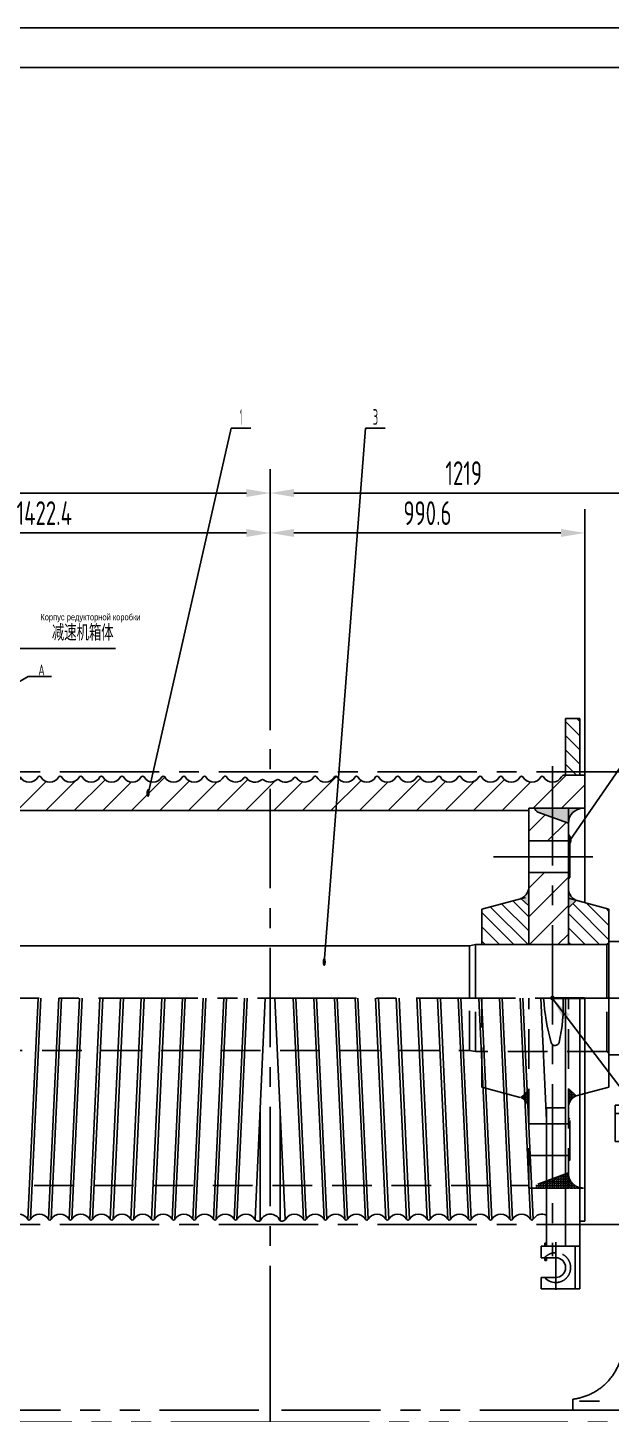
# Model space of a CAD drawing. Header units: millimetres. Extents: x 0 to 10500, y 0 to 7425.
# Drawn here: x 3365 to 5203, y 3063 to 7425 of the extents above; entities that cross this region are included whole.
import ezdxf
from ezdxf.enums import TextEntityAlignment as Align

# ---------------------------------------------------------------- set-up
doc = ezdxf.new("R2010")
doc.units = ezdxf.units.MM
doc.header["$LTSCALE"] = 250
for name, pattern in [('F', [0.75, 0.5, -0.25]), ('G', [2, 1.25, -0.25, 0.25, -0.25]), ('K', [2.5, 1.25, -0.25, 0.25, -0.25, 0.25, -0.25])]:
    doc.linetypes.add(name, pattern=pattern)
for name, color, linetype in [('01', 7, 'Continuous'), ('02', 1, 'Continuous'), ('04', 2, 'F'), ('05', 142, 'G'), ('07', 6, 'K'), ('08', 1, 'Continuous'), ('11', 3, 'Continuous')]:
    doc.layers.add(name, color=color, linetype=linetype)
doc.styles.get("Standard").update_dxf_attribs({"font": 'isocp', "width": 0.707, "bigfont": 'intecad.shx'})
doc.dimstyles.new('INTE', dxfattribs={"dimscale": 25, "dimtxt": 3, "dimasz": 3, "dimexe": 3, "dimexo": 0, "dimgap": 1, "dimtad": 1, "dimdsep": 46, "dimtxsty": 'Standard', "dimcen": 0, "dimclrd": 1, "dimclre": 1, "dimclrt": 3, "dimaunit": 1, "dimadec": 0, "dimazin": 0, "dimtfac": 1, "dimtmove": 0, "dimatfit": 0, "dimfxl": 1, "dimarcsym": 0})
pattern_1 = [(0, (-3882.6335, 7295.096), (0, 6.985), [5.08, -1.905]), (90, (-3882.6335, 7295.096), (-6.985, 4e-16), [5.08, -1.905])]

# ---------------------------------------------------------------- blocks, each defined once
blk = doc.blocks.new('*D224')
at = {"layer": '08', "color": 1, "lineweight": -2}
for p, q in [((4128.8, 5412.6), (4128.8, 6036.2)), ((5347.8, 4755.8), (5347.8, 6036.2)), ((4203.8, 5961.2), (5272.8, 5961.2))]:
    blk.add_line(p, q, dxfattribs=at)
at = {"layer": '08', "color": 1}
for points in [[(4203.8, 5973.7), (4203.8, 5948.7), (4128.8, 5961.2)], [(5272.8, 5973.7), (5272.8, 5948.7), (5347.8, 5961.2)]]:
    blk.add_solid(points, dxfattribs=at)
at = {"layer": 'Defpoints', "color": 0}
for p in [(5347.8, 5961.2), (4128.8, 5412.6), (5347.8, 4755.8)]:
    blk.add_point(p, dxfattribs=at)
at = {"layer": '08', "color": 3, "insert": (4738.3, 6023.7), "char_height": 75, "attachment_point": 5}
blk.add_mtext('1219', dxfattribs=at)
blk = doc.blocks.new('*D225')
at = {"layer": '08', "color": 1, "lineweight": -2}
for p, q in [((4128.8, 5215.5), (4128.8, 5910.5)), ((5119.4, 5073.6), (5119.4, 5910.5)), ((4203.8, 5835.5), (5044.4, 5835.5))]:
    blk.add_line(p, q, dxfattribs=at)
at = {"layer": '08', "color": 1}
for points in [[(4203.8, 5848), (4203.8, 5823), (4128.8, 5835.5)], [(5044.4, 5848), (5044.4, 5823), (5119.4, 5835.5)]]:
    blk.add_solid(points, dxfattribs=at)
at = {"layer": 'Defpoints', "color": 0}
for p in [(5119.4, 5835.5), (4128.8, 5215.5), (5119.4, 5073.6)]:
    blk.add_point(p, dxfattribs=at)
at = {"layer": '08', "color": 3, "insert": (4624.1, 5898), "char_height": 75, "attachment_point": 5}
blk.add_mtext('990.6', dxfattribs=at)
blk = doc.blocks.new('re')
at = {"layer": '05', "color": 142, "linetype": 'G'}
for p, q in [((29816, 11247.3), (29816, 10003.8)), ((28088.8, 11043.9), (28088.8, 10268.5)), ((28419, 11043.9), (28419, 10268.5)), ((29314.4, 11043.9), (29314.4, 10268.5)), ((29983.1, 11043.9), (29983.1, 10268.5)), ((30317.6, 11043.9), (30317.6, 10268.5)), ((30959, 11043.9), (30959, 10268.5)), ((31213, 11043.9), (31213, 10268.5)), ((31543.2, 11043.9), (31543.2, 10268.5)), ((31822.6, 11043.9), (31822.6, 10268.5)), ((27764.3, 11007.7), (31872.9, 11007.7)), ((27865.9, 10834), (27865.9, 10534.7)), ((27716.3, 10684.3), (28015.6, 10684.3)), ((28019.3, 10315.6), (31872.9, 10315.6))]:
    blk.add_line(p, q, dxfattribs=at)
at = {"layer": '07', "color": 6, "linetype": 'K'}
for p, q in [((31035.2, 12128.1), (31035.2, 11892.4)), ((30952.6, 12097.4), (30952.6, 11912.9)), ((31130.4, 12097.4), (31130.4, 11912.9)), ((30901.8, 12062.3), (31207, 12062.3)), ((30901.8, 12062.3), (30901.8, 11948.3)), ((31207, 12062.3), (31207, 11948.3)), ((31207, 12036.3), (30901.8, 12036.3)), ((31207, 11948.3), (30901.8, 11948.3)), ((30921, 11948.3), (30921, 11268.3)), ((30921, 11948.3), (30921, 11932.3)), ((30921, 11948.3), (30921, 11932.3)), ((31074, 11948.3), (31201, 11948.3)), ((31201, 11948.3), (31201, 11268.3)), ((31201, 11948.3), (31201, 11932.3)), ((31201, 11948.3), (31201, 11948.3)), ((27778, 11548.3), (27778, 11103.3)), ((27778, 11548.3), (27854, 11548.3)), ((27854, 11548.3), (27854, 11103.3)), ((27885.7, 11522.8), (27854, 11522.8)), ((27854, 11141.8), (27854, 11522.8)), ((27885.7, 11522.8), (27885.7, 11141.8)), ((28685.7, 11141.8), (28685.7, 11522.8)), ((28685.7, 11522.8), (28717.5, 11522.8)), ((28717.5, 11548.3), (28717.5, 11103.3)), ((28717.5, 11548.3), (28793.5, 11548.3)), ((28717.5, 11522.8), (28717.5, 11141.8)), ((28793.5, 11548.3), (28793.5, 11103.3)), ((27885.7, 11141.8), (27854, 11141.8)), ((28717.5, 11141.8), (28685.7, 11141.8)), ((30769, 11103.3), (30769, 11137.7)), ((31353, 11131.3), (30769, 11131.3)), ((31353, 11103.3), (31353, 11137.7)), ((27568, 11090.3), (27568, 10176.3)), ((27593, 11103.3), (29816, 11103.3)), ((27593, 11065.3), (27593, 11103.3)), ((32038.9, 11103.3), (29816, 11103.3)), ((30769, 11119.3), (30769, 11119.3)), ((30769, 11103.3), (30769, 11119.3)), ((31353, 11103.3), (30769, 11103.3)), ((32038.9, 11065.3), (32038.9, 11103.3)), ((32064, 11090.3), (32064, 10176.3)), ((32102, 11090.3), (32064, 11090.3)), ((32102, 11090.3), (32102, 10881.3)), ((29816, 11065.3), (27568, 11065.3)), ((27593.5, 11065.3), (27593.5, 10354.3)), ((27619, 11065.3), (27619, 10951.3)), ((27809.4, 11049.5), (27809.4, 10964.2)), ((28673, 11043.9), (28673, 10951.3)), ((29648.9, 11043.9), (29648.9, 10951.3)), ((29816, 11065.3), (32064, 11065.3)), ((32013, 11065.3), (32013, 10951.3)), ((32038.5, 11065.3), (32038.5, 10354.3)), ((32102, 11059.3), (32064, 11059.3)), ((32013, 10951.3), (27619, 10951.3)), ((27530, 10881.3), (27568, 10881.3)), ((28944.9, 10902.1), (28944.9, 10694.6)), ((32102, 10881.3), (32064, 10881.3)), ((28513.9, 10836.3), (28513.9, 10532.4)), ((31052.9, 10836.3), (31052.9, 10532.4)), ((31700.9, 10834), (31700.9, 10534.7)), ((29048.7, 10798.3), (28841.2, 10798.3)), ((28362, 10684.3), (28665.9, 10684.3)), ((31204.9, 10684.3), (30901, 10684.3)), ((31850.6, 10684.3), (31551.3, 10684.3)), ((27530, 10589.3), (27568, 10589.3)), ((32102, 10589.3), (32064, 10589.3)), ((32102, 10589.3), (32102, 10411.3)), ((27530, 10411.3), (27568, 10411.3)), ((32102, 10411.3), (32064, 10411.3)), ((32038.5, 10354.3), (27593.5, 10354.3)), ((27593.5, 10354.3), (27593.5, 10176.3)), ((32038.5, 10354.3), (32038.5, 10176.3)), ((27593.5, 10220.3), (32038.5, 10220.3)), ((32064, 10176.3), (27568, 10176.3)), ((32051, 10176.3), (32038.5, 10188.8))]:
    blk.add_line(p, q, dxfattribs=at)
for centre, radius in [((27809.4, 11007.7), 21.5), ((28088.8, 11007.7), 21.5), ((28419, 11007.7), 21.5), ((28673, 11007.7), 21.5), ((29314.4, 11007.7), 21.5), ((29648.9, 11007.7), 21.5), ((29983.1, 11007.7), 21.5), ((30317.6, 11007.7), 21.5), ((30959, 11007.7), 21.5), ((31213, 11007.7), 21.5), ((31543.2, 11007.7), 21.5), ((31822.6, 11007.7), 21.5), ((28944.9, 10798.3), 76), ((27865.9, 10684.3), 114), ((28513.9, 10684.3), 114), ((31052.9, 10684.3), 114), ((31700.9, 10684.3), 114), ((28088.8, 10315.6), 21.5), ((28419, 10315.6), 21.5), ((29314.4, 10315.6), 21.5), ((30317.6, 10315.6), 21.5), ((31213, 10315.6), 21.5), ((31543.2, 10315.6), 21.5)]:
    blk.add_circle(centre, radius, dxfattribs=at)
for centre, start, end in [((30748.3, 11315.4), 276.6185, 344.7356), ((31373.6, 11315.4), 195.2644, 263.3815)]:
    blk.add_arc(centre, 178.9, start, end, dxfattribs=at)
blk = doc.blocks.new('*D227')
at = {"layer": '08', "color": 1, "lineweight": -2}
for p, q in [((2350.8, 4752.6), (2350.8, 6036.2)), ((4128.8, 5215.5), (4128.8, 6036.2)), ((4053.8, 5961.2), (2425.8, 5961.2))]:
    blk.add_line(p, q, dxfattribs=at)
at = {"layer": '08', "color": 1}
for points in [[(2425.8, 5973.7), (2425.8, 5948.7), (2350.8, 5961.2)], [(4053.8, 5973.7), (4053.8, 5948.7), (4128.8, 5961.2)]]:
    blk.add_solid(points, dxfattribs=at)
at = {"layer": 'Defpoints', "color": 0}
for p in [(2350.8, 5961.2), (4128.8, 5215.5), (2350.8, 4752.6)]:
    blk.add_point(p, dxfattribs=at)
at = {"layer": '08', "color": 3, "insert": (3239.8, 6023.7), "char_height": 75, "attachment_point": 5}
blk.add_mtext('1778', dxfattribs=at)
blk = doc.blocks.new('*D222')
at = {"layer": '08', "color": 1, "lineweight": -2}
for p, q in [((2706.4, 5702.7), (2706.4, 5910.5)), ((4128.8, 5215.5), (4128.8, 5910.5)), ((2781.4, 5835.5), (4053.8, 5835.5))]:
    blk.add_line(p, q, dxfattribs=at)
at = {"layer": '08', "color": 1}
for points in [[(2781.4, 5848), (2781.4, 5823), (2706.4, 5835.5)], [(4053.8, 5848), (4053.8, 5823), (4128.8, 5835.5)]]:
    blk.add_solid(points, dxfattribs=at)
at = {"layer": 'Defpoints', "color": 0}
for p in [(4128.8, 5835.5), (2706.4, 5702.7), (4128.8, 5215.5)]:
    blk.add_point(p, dxfattribs=at)
at = {"layer": '08', "color": 3, "insert": (3417.6, 5898), "char_height": 75, "attachment_point": 5}
blk.add_mtext('1422.4', dxfattribs=at)
blk = doc.blocks.new('*U246')
at = {"layer": '01'}
blk.add_lwpolyline([(415, 292), (25, 292)], dxfattribs=at)
at = {"layer": '02'}
blk.add_lwpolyline([(420, 297), (0, 297)], dxfattribs=at)

msp = doc.modelspace()

# ---------------------------------------------------------------- hatches: boundary and pattern name
at = {"layer": '01'}
h = msp.add_hatch(color=256, dxfattribs=at)
h.paths.add_polyline_path([(5067.918, 4922.325), (5067.918, 4969.645), (4962.918, 4969.645, 0.31529879), (4971.471, 4957.429)])
h.paths.add_polyline_path([(5067.918, 4922.325, -0.41421356), (5115.237, 4969.645), (5067.918, 4969.645)])
at = {"layer": '01', "linetype": 'Continuous'}
for points in [[(5067.918, 4886.38), (5067.918, 4882.145), (5072.918, 4882.145)], [(5067.918, 4747.909), (5067.918, 4752.145), (5072.918, 4752.145)]]:
    msp.add_hatch(color=7, dxfattribs=at).paths.add_polyline_path(points)
at = {"layer": '01'}
h = msp.add_hatch(color=256, dxfattribs=at)
h.paths.add_polyline_path([(4918.326, 4685.078), (4942.918, 4661.986), (4942.918, 4691.667)])
h.paths.add_polyline_path([(4918.326, 4685.078), (4942.918, 4691.667), (4942.918, 4718.376, -0.25091756)])
h = msp.add_hatch(color=256, dxfattribs=at)
h.paths.add_polyline_path([(5092.509, 4679.719), (5067.918, 4686.308), (5067.918, 4656.627)])
h.paths.add_polyline_path([(5067.918, 4713.017), (5067.918, 4686.308), (5092.509, 4679.719, -0.25091756)])
at = {"layer": '02'}
h = msp.add_hatch(dxfattribs=at)
h.set_pattern_fill('LINE', color=256, scale=10, angle=135, style=0)
h.set_pattern_definition([(135, (-266.398, 2979.695), (-22.45064, -22.45064), [])])
h.paths.add_polyline_path([(5103.918, 5252.145), (5058.918, 5252.145), (5058.918, 5073.645), (5103.918, 5073.645)])
at = {"layer": '02', "linetype": 'Continuous'}
h = msp.add_hatch(dxfattribs=at)
h.set_pattern_fill('LINE', color=1, scale=20, angle=45, style=0)
h.set_pattern_definition([(45, (-266.4, 2979.695), (-44.9013, 44.9013), [])])
h.paths.add_polyline_path([(4054.333, 5065.181, 0.51286341), (4046.211, 5065.181, -0.54457687), (3991.676, 5067.886, 0.62425466), (3982.619, 5067.312, -0.57085099), (3926.651, 5067.931, 0.57820656), (3917.984, 5067.931, -0.57820656), (3861.651, 5067.931, 0.57820656), (3852.984, 5067.931, -0.57820656), (3796.651, 5067.931, 0.57820656), (3787.984, 5067.931, -0.57820656), (3731.651, 5067.931, 0.57820656), (3722.984, 5067.931, -0.57820656), (3666.651, 5067.931, 0.57820656), (3657.984, 5067.931, -0.57820656), (3601.651, 5067.931, 0.57820656), (3592.984, 5067.931, -0.57820656), (3536.651, 5067.931, 0.57820656), (3527.984, 5067.931, -0.57820656), (3471.651, 5067.931, 0.57820656), (3462.984, 5067.931, -0.57820656), (3406.651, 5067.931, 0.57820656), (3397.984, 5067.931, -0.57820656), (3341.651, 5067.931, 0.57820656), (3332.984, 5067.931, -0.57820656), (3276.651, 5067.931, 0.57820656), (3267.984, 5067.931, -0.58455405), (3211.348, 5068.468, 0.27338526), (3202.589, 5073.645), (2876.824, 5073.645), (2845.834, 4988.498, -0.31529879), (2833.618, 4979.945), (2823.618, 4979.945), (2823.618, 4962.145), (4942.918, 4962.145), (4942.918, 4969.645), (5119.418, 4969.645), (5119.418, 5073.645), (5055.047, 5073.645, 0.27338526), (5046.287, 5068.468, -0.58455405), (4989.651, 5067.931, 0.57820656), (4980.984, 5067.931, -0.57820656), (4924.651, 5067.931, 0.57820656), (4915.984, 5067.931, -0.57820656), (4859.651, 5067.931, 0.57820656), (4850.984, 5067.931, -0.57820656), (4794.651, 5067.931, 0.57820656), (4785.984, 5067.931, -0.57820656), (4729.651, 5067.931, 0.57820656), (4720.984, 5067.931, -0.57820656), (4664.651, 5067.931, 0.57820656), (4655.984, 5067.931, -0.57820656), (4599.651, 5067.931, 0.57820656), (4590.984, 5067.931, -0.57820656), (4534.651, 5067.931, 0.57820656), (4525.984, 5067.931, -0.57820656), (4469.651, 5067.931, 0.57820656), (4460.984, 5067.931, -0.57820656), (4404.651, 5067.931, 0.57820656), (4395.984, 5067.931, -0.57820656), (4339.651, 5067.931, 0.57820656), (4330.984, 5067.931, -0.57085099), (4275.016, 5067.312, 0.62425466), (4265.959, 5067.886, -0.54457687), (4211.424, 5065.181, 0.51286341), (4203.303, 5065.181, -0.43577699), (4156.069, 5059.205, 0.36281046), (4149.657, 5059.205, -0.17579886), (4128.818, 5051.645, -0.17579886), (4107.978, 5059.205, 0.36281046), (4101.566, 5059.205, -0.43577699)])
h = msp.add_hatch(dxfattribs=at)
h.set_pattern_fill('LINE', color=1, scale=20, angle=45, style=0)
h.set_pattern_definition([(45, (-3882.634, 2627.31), (-44.9013, 44.9013), [])])
h.paths.add_polyline_path([(4942.918, 4540.395), (5067.918, 4540.395), (5067.918, 4767.145), (4942.918, 4767.145)])
h.paths.add_polyline_path([(5067.918, 4867.145), (5067.918, 4922.325), (4971.471, 4957.429, -0.31529879), (4962.918, 4969.645), (4942.918, 4969.645), (4942.918, 4967.145), (4942.918, 4867.145)])
h = msp.add_hatch(dxfattribs=at)
h.set_pattern_fill('LINE', color=1, scale=10, angle=135, style=0)
h.set_pattern_definition([(135, (209.757, 560.708), (-22.45064, -22.45064), [])])
h.paths.add_polyline_path([(4918.326, 4685.078), (4795.418, 4652.145), (4795.418, 4540.395), (4942.918, 4540.395), (4942.918, 4661.986)])
h.paths.add_polyline_path([(5067.918, 4540.395), (5189.418, 4540.395), (5195.418, 4546.395), (5195.418, 4652.145), (5092.509, 4679.719), (5067.918, 4656.627)])
at = {"layer": '04', "linetype": 'F'}
h = msp.add_hatch(dxfattribs=at)
h.set_pattern_fill('ANGLE', color=2, style=0)
h.set_pattern_definition(pattern_1)
h.paths.add_polyline_path([(4918.326, 4059.211), (4942.918, 4082.304), (4942.918, 4052.622)])
h.paths.add_polyline_path([(4918.326, 4059.211), (4942.918, 4052.622), (4942.918, 4025.913, 0.25091756)])
h = msp.add_hatch(dxfattribs=at)
h.set_pattern_fill('ANGLE', color=2, style=0)
h.set_pattern_definition(pattern_1)
h.paths.add_polyline_path([(5092.509, 4064.57), (5067.918, 4057.981), (5067.918, 4087.662)])
h.paths.add_polyline_path([(5067.918, 4031.272), (5067.918, 4057.981), (5092.509, 4064.57, 0.25091756)])
for points in [[(5067.918, 3996.38), (5067.918, 3992.145), (5072.918, 3992.145)], [(5067.918, 3857.909), (5067.918, 3862.145), (5072.918, 3862.145)]]:
    msp.add_hatch(color=2, dxfattribs=at).paths.add_polyline_path(points)
h = msp.add_hatch(dxfattribs=at)
h.set_pattern_fill('ANGLE', color=2, style=0)
h.set_pattern_definition(pattern_1)
h.paths.add_polyline_path([(4971.471, 3786.861, 0.31529879), (4962.918, 3774.645), (5067.918, 3774.645), (5067.918, 3821.964)])
h.paths.add_polyline_path([(5067.918, 3774.645), (5115.237, 3774.645, -0.41421356), (5067.918, 3821.964)])

# ---------------------------------------------------------------- linework, layer by layer
at = {"layer": '01', "color": 7, "linetype": 'Continuous'}
for p, q in [((5058.918, 5252.145), (5058.918, 5073.645)), ((5119.418, 5073.645), (5055.047, 5073.645)), ((5119.418, 5073.645), (5119.418, 4672.509)), ((2823.618, 4962.145), (4942.918, 4962.145)), ((4942.918, 4969.645), (5119.418, 4969.645)), ((4942.918, 4969.645), (4942.918, 4540.395)), ((5067.918, 4969.645), (5067.918, 4540.395)), ((5072.918, 4882.145), (5067.918, 4886.38)), ((5067.918, 4867.145), (4942.918, 4867.145)), ((5072.918, 4882.145), (5067.918, 4882.145)), ((5072.918, 4882.145), (5072.918, 4752.145)), ((5067.918, 4767.145), (4942.918, 4767.145)), ((5072.918, 4752.145), (5067.918, 4752.145)), ((5072.918, 4752.145), (5067.918, 4747.909)), ((4795.418, 4652.145), (4932.918, 4688.988)), ((4918.326, 4685.078), (4942.918, 4661.986)), ((5195.418, 4652.145), (5067.918, 4686.308)), ((5092.509, 4679.719), (5067.918, 4656.627)), ((4795.418, 4652.145), (4795.418, 4540.395)), ((5195.418, 4652.145), (5195.418, 4092.145)), ((5190.418, 4540.395), (4775.418, 4540.395)), ((5189.418, 4540.395), (5195.418, 4546.395)), ((5247.818, 4550.395), (5195.418, 4550.395)), ((5058.918, 4372.145), (5058.918, 3591.277)), ((5103.918, 3457.277), (5103.918, 4372.145)), ((5119.418, 3670.645), (5119.418, 4372.145)), ((5247.818, 4193.895), (5195.418, 4193.895)), ((5195.418, 4092.145), (5119.418, 4071.78)), ((4998.918, 3591.277), (4998.918, 4026.678)), ((4094.98, 3670.645), (4089.718, 3670.645)), ((4163.272, 3670.645), (4167.918, 3670.645)), ((5119.418, 3670.645), (5103.918, 3670.645)), ((5103.918, 3591.277), (4981.918, 3591.277)), ((4993.918, 3546.277), (4993.918, 3555.277)), ((5103.918, 3457.277), (4981.918, 3457.277))]:
    msp.add_line(p, q, dxfattribs=at)
at = {"layer": '01'}
for p, q in [((5103.918, 5252.145), (5103.918, 5073.645)), ((5067.918, 4922.325), (4971.471, 4957.429)), ((3035.418, 4537.145), (4756.986, 4537.145)), ((4775.418, 4540.395), (4756.986, 4537.145)), ((4756.986, 4537.145), (4756.986, 4372.145)), ((4775.418, 4540.395), (4775.418, 4372.145)), ((5189.418, 4540.395), (5189.418, 4372.145)), ((3397.984, 4372.145), (3365.484, 3676.357)), ((3374.151, 3676.357), (3406.651, 4372.145)), ((3462.984, 4372.145), (3430.484, 3676.357)), ((3439.151, 3676.357), (3471.651, 4372.145)), ((3527.984, 4372.145), (3495.484, 3676.357)), ((3504.151, 3676.357), (3536.651, 4372.145)), ((3592.984, 4372.145), (3560.484, 3676.357)), ((3569.151, 3676.357), (3601.651, 4372.145)), ((3657.984, 4372.145), (3625.484, 3676.357)), ((3634.151, 3676.357), (3666.651, 4372.145)), ((3722.984, 4372.145), (3690.484, 3676.357)), ((3699.151, 3676.357), (3731.651, 4372.145)), ((3787.984, 4372.145), (3755.484, 3676.357)), ((3764.151, 3676.357), (3796.651, 4372.145)), ((3852.984, 4372.145), (3820.484, 3676.357)), ((3829.151, 3676.357), (3861.651, 4372.145)), ((3917.984, 4372.145), (3885.484, 3676.357)), ((3894.151, 3676.357), (3926.651, 4372.145)), ((3982.984, 4372.145), (3950.484, 3676.357)), ((3959.151, 3676.357), (3991.651, 4372.145)), ((4047.984, 4372.145), (4015.484, 3676.357)), ((4024.151, 3676.357), (4056.651, 4372.145)), ((4113.601, 4372.145), (4081.101, 3676.357)), ((4144.034, 4372.145), (4176.534, 3676.357)), ((4233.484, 3676.357), (4200.984, 4372.145)), ((4209.651, 4372.145), (4242.151, 3676.357)), ((4298.484, 3676.357), (4265.984, 4372.145)), ((4274.651, 4372.145), (4307.151, 3676.357)), ((4363.484, 3676.357), (4330.984, 4372.145)), ((4339.651, 4372.145), (4372.151, 3676.357)), ((4428.484, 3676.357), (4395.984, 4372.145)), ((4404.651, 4372.145), (4437.151, 3676.357)), ((4493.484, 3676.357), (4460.984, 4372.145)), ((4469.651, 4372.145), (4502.151, 3676.357)), ((4558.484, 3676.357), (4525.984, 4372.145)), ((4534.651, 4372.145), (4567.151, 3676.357)), ((4623.484, 3676.357), (4590.984, 4372.145)), ((4599.651, 4372.145), (4632.151, 3676.357)), ((4688.484, 3676.357), (4655.984, 4372.145)), ((4664.651, 4372.145), (4697.151, 3676.357)), ((4753.484, 3676.357), (4720.984, 4372.145)), ((4729.651, 4372.145), (4762.151, 3676.357)), ((4818.484, 3676.357), (4785.984, 4372.145)), ((4794.651, 4372.145), (4827.151, 3676.357)), ((4883.484, 3676.357), (4850.984, 4372.145)), ((4859.651, 4372.145), (4892.151, 3676.357)), ((4948.484, 3676.357), (4915.984, 4372.145)), ((4924.651, 4372.145), (4957.151, 3676.357)), ((4998.918, 3988.212), (4980.984, 4372.145)), ((5017.818, 4372.895), (5118.818, 4372.895)), ((5017.818, 4372.895), (5017.818, 4371.395)), ((5017.818, 4371.395), (5118.818, 4371.395)), ((5118.818, 4372.895), (5118.818, 4371.395)), ((4097.688, 3671.441), (4097.688, 4031.461)), ((4160.564, 3671.441), (4160.564, 4018.258)), ((4998.918, 4026.678), (5058.918, 4026.678)), ((4981.918, 3591.277), (4981.918, 3555.277)), ((4993.918, 3601.277), (4993.918, 3591.277)), ((4993.918, 3601.277), (4998.918, 3601.277)), ((5088.918, 3591.277), (5088.918, 3457.277)), ((5027.918, 3555.277), (4981.918, 3555.277)), ((4993.918, 3546.277), (4998.918, 3546.277)), ((4998.918, 3546.277), (4998.918, 3555.277)), ((5027.918, 3493.277), (4981.918, 3493.277)), ((4981.918, 3493.277), (4981.918, 3457.277))]:
    msp.add_line(p, q, dxfattribs=at)
msp.add_circle((5017.818, 4372.145), 5, dxfattribs=at)
at = {"layer": '01', "color": 7, "linetype": 'Continuous'}
for centre, radius, start, end in [((3369.818, 5084.145), 32.5, 209.926435, 330.073565), ((3402.318, 5065.436), 5, 29.926435, 150.073565), ((3434.818, 5084.145), 32.5, 209.926435, 330.073565), ((3467.318, 5065.436), 5, 29.926435, 150.073565), ((3499.818, 5084.145), 32.5, 209.926435, 330.073565), ((3532.318, 5065.436), 5, 29.926435, 150.073565), ((3564.818, 5084.145), 32.5, 209.926435, 330.073565), ((3597.318, 5065.436), 5, 29.926435, 150.073565), ((3629.818, 5084.145), 32.5, 209.926435, 330.073565), ((3662.318, 5065.436), 5, 29.926435, 150.073565), ((3694.818, 5084.145), 32.5, 209.926435, 330.073565), ((3727.318, 5065.436), 5, 29.926435, 150.073565), ((3759.818, 5084.145), 32.5, 209.926435, 330.073565), ((3792.318, 5065.436), 5, 29.926435, 150.073565), ((3824.818, 5084.145), 32.5, 209.926435, 330.073565), ((3857.318, 5065.436), 5, 29.926435, 150.073565), ((3889.818, 5084.145), 32.5, 209.926435, 330.073565), ((3922.318, 5065.436), 5, 29.926435, 150.073565), ((3954.818, 5084.145), 32.5, 209.926435, 331.160811), ((3987.288, 5065.385), 5.051, 30.261211, 142.38658), ((4019.818, 5084.145), 32.5, 209.926435, 324.303255), ((4050.272, 5062.264), 5, 35.696745, 144.303255), ((4080.726, 5084.145), 32.5, 215.696745, 309.882602), ((4104.772, 5055.369), 5, 50.117398, 129.882602), ((4152.863, 5055.369), 5, 50.117398, 129.882602), ((4176.909, 5084.145), 32.5, 230.117398, 324.303255), ((4207.363, 5062.264), 5, 35.696745, 144.303255), ((4237.818, 5084.145), 32.5, 215.696745, 330.073565), ((4270.347, 5065.385), 5.051, 37.61342, 149.738789), ((4302.818, 5084.145), 32.5, 208.839189, 330.073565), ((4335.318, 5065.436), 5, 29.926435, 150.073565), ((4367.818, 5084.145), 32.5, 209.926435, 330.073565), ((4400.318, 5065.436), 5, 29.926435, 150.073565), ((4432.818, 5084.145), 32.5, 209.926435, 330.073565), ((4465.318, 5065.436), 5, 29.926435, 150.073565), ((4497.818, 5084.145), 32.5, 209.926435, 330.073565), ((4530.318, 5065.436), 5, 29.926435, 150.073565), ((4562.818, 5084.145), 32.5, 209.926435, 330.073565), ((4595.318, 5065.436), 5, 29.926435, 150.073565), ((4627.818, 5084.145), 32.5, 209.926435, 330.073565), ((4660.318, 5065.436), 5, 29.926435, 150.073565), ((4692.818, 5084.145), 32.5, 209.926435, 330.073565), ((4725.318, 5065.436), 5, 29.926435, 150.073565), ((4757.818, 5084.145), 32.5, 209.926435, 330.073565), ((4790.318, 5065.436), 5, 29.926435, 150.073565), ((4822.818, 5084.145), 32.5, 209.926435, 330.073565), ((4855.318, 5065.436), 5, 29.926435, 150.073565), ((4887.818, 5084.145), 32.5, 209.926435, 330.073565), ((4920.318, 5065.436), 5, 29.926435, 150.073565), ((4952.818, 5084.145), 32.5, 209.926435, 330.073565), ((4985.318, 5065.436), 5, 29.926435, 150.073565), ((5017.818, 5084.145), 32.5, 209.926435, 331.160811), ((5055.047, 5063.645), 10, 90, 151.160811), ((4128.818, 5084.145), 32.5, 230.117398, 270), ((4128.818, 5084.145), 32.5, 270, 309.882602), ((4899.534, 4724.686), 43.84, 295.382, 351.724851), ((5111.301, 4719.327), 43.84, 188.275149, 244.618), ((3337.318, 3660.143), 32.5, 29.926435, 150.073565), ((3369.818, 3678.851), 5, 209.926435, 330.073565), ((3402.318, 3660.143), 32.5, 29.926435, 150.073565), ((3434.818, 3678.851), 5, 209.926435, 330.073565), ((3467.318, 3660.143), 32.5, 29.926435, 150.073565), ((3499.818, 3678.851), 5, 209.926435, 330.073565), ((3532.318, 3660.143), 32.5, 29.926435, 150.073565), ((3564.818, 3678.851), 5, 209.926435, 330.073565), ((3597.318, 3660.143), 32.5, 29.926435, 150.073565), ((3629.818, 3678.851), 5, 209.926435, 330.073565), ((3662.318, 3660.143), 32.5, 29.926435, 150.073565), ((3694.818, 3678.851), 5, 209.926435, 330.073565), ((3727.318, 3660.143), 32.5, 29.926435, 150.073565), ((3759.818, 3678.851), 5, 209.926435, 330.073565), ((3792.318, 3660.143), 32.5, 29.926435, 150.073565), ((3824.818, 3678.851), 5, 209.926435, 330.073565), ((3857.318, 3660.143), 32.5, 29.926435, 150.073565), ((3889.818, 3678.851), 5, 209.926435, 330.073565), ((3922.318, 3660.143), 32.5, 29.926435, 150.073565), ((3954.818, 3678.851), 5, 209.926435, 330.073565), ((3987.318, 3660.143), 32.5, 29.926435, 150.073565), ((4019.818, 3678.851), 5, 209.926435, 330.073565), ((4052.318, 3660.143), 32.5, 28.839189, 150.073565), ((4089.547, 3680.643), 10, 208.839189, 270), ((4094.98, 3675.645), 5, 270, 335.583143), ((4129.126, 3660.143), 32.5, 24.416857, 155.583143), ((4163.272, 3675.645), 5, 204.416857, 270), ((4168.089, 3680.643), 10, 270, 331.160811), ((4205.318, 3660.143), 32.5, 29.926435, 151.160811), ((4237.818, 3678.851), 5, 209.926435, 330.073565), ((4270.318, 3660.143), 32.5, 29.926435, 150.073565), ((4302.818, 3678.851), 5, 209.926435, 330.073565), ((4335.318, 3660.143), 32.5, 29.926435, 150.073565), ((4367.818, 3678.851), 5, 209.926435, 330.073565), ((4400.318, 3660.143), 32.5, 29.926435, 150.073565), ((4432.818, 3678.851), 5, 209.926435, 330.073565), ((4465.318, 3660.143), 32.5, 29.926435, 150.073565), ((4497.818, 3678.851), 5, 209.926435, 330.073565), ((4530.318, 3660.143), 32.5, 29.926435, 150.073565), ((4562.818, 3678.851), 5, 209.926435, 330.073565), ((4595.318, 3660.143), 32.5, 29.926435, 150.073565), ((4627.818, 3678.851), 5, 209.926435, 330.073565), ((4660.318, 3660.143), 32.5, 29.926435, 150.073565), ((4692.818, 3678.851), 5, 209.926435, 330.073565), ((4725.318, 3660.143), 32.5, 29.926435, 150.073565), ((4757.818, 3678.851), 5, 209.926435, 330.073565), ((4790.318, 3660.143), 32.5, 29.926435, 150.073565), ((4822.818, 3678.851), 5, 209.926435, 330.073565), ((4855.318, 3660.143), 32.5, 29.926435, 150.073565), ((4887.818, 3678.851), 5, 209.926435, 330.073565), ((4920.318, 3660.143), 32.5, 29.926435, 150.073565), ((4952.818, 3678.851), 5, 209.926435, 330.073565), ((4985.318, 3660.143), 32.5, 65.262504, 150.073565), ((5027.918, 3524.277), 31, 270, 90), ((5027.918, 3524.277), 47, 221.267427, 270)]:
    msp.add_arc(centre, radius, start, end, dxfattribs=at)
at = {"layer": '01'}
for centre, radius, start, end in [((4975.918, 4969.645), 13, 180, 250), ((5115.237, 4922.325), 47.32, 90, 180), ((5190.418, 4545.395), 5, 270, 0), ((5718.093, 4424.45), 730.318, 184.107029, 195.295584), ((4515.14, 4350.009), 536.588, 347.369066, 2.533378), ((4515.14, 4350.009), 536.588, 2.444454, 2.533378), ((5026.064, 4235.917), 13.086, 198.369362, 345.647154)]:
    msp.add_arc(centre, radius, start, end, dxfattribs=at)
at = {"layer": '02'}
for p, q in [((3744.335, 5014.772), (4005.933, 6165.625)), ((4005.933, 6165.625), (4067.933, 6165.625)), ((4299.007, 4483.056), (4429.386, 6165.625)), ((4429.386, 6165.625), (4491.386, 6165.625)), ((5072.918, 4867.668), (5481.734, 5463.056)), ((3062.79, 5207.282), (3366.885, 5383.919)), ((3366.885, 5383.919), (3440.402, 5383.919))]:
    msp.add_line(p, q, dxfattribs=at)
at = {"layer": '04', "color": 2, "linetype": 'F'}
for p, q in [((4756.986, 4207.145), (4756.986, 4372.145)), ((4775.418, 4203.895), (4775.418, 4372.145)), ((4795.418, 4092.145), (4795.418, 4372.145)), ((4942.918, 3774.645), (4942.918, 4372.145)), ((5067.918, 3774.645), (5067.918, 4372.145)), ((5189.418, 4203.895), (5189.418, 4372.145)), ((3035.418, 4207.145), (4756.986, 4207.145)), ((4775.418, 4203.895), (4756.986, 4207.145)), ((5189.418, 4203.895), (4775.418, 4203.895)), ((5189.418, 4203.895), (5195.418, 4197.895)), ((4795.418, 4092.145), (4932.918, 4055.302)), ((4918.326, 4059.211), (4942.918, 4082.304)), ((5092.509, 4064.57), (5067.918, 4087.662)), ((5067.918, 3977.145), (4942.918, 3977.145)), ((5072.918, 3992.145), (5067.918, 3996.38)), ((5072.918, 3992.145), (5067.918, 3992.145)), ((5072.918, 3862.145), (5072.918, 3992.145)), ((5067.918, 3877.145), (4942.918, 3877.145)), ((5072.918, 3862.145), (5067.918, 3862.145)), ((5072.918, 3862.145), (5067.918, 3857.909)), ((5067.918, 3821.964), (4971.471, 3786.861)), ((2823.618, 3782.145), (4942.918, 3782.145)), ((4942.918, 3774.645), (5119.418, 3774.645))]:
    msp.add_line(p, q, dxfattribs=at)
at = {"layer": '04'}
msp.add_line((5119.418, 4071.78), (5092.509, 4064.57), dxfattribs=at)
at = {"layer": '04', "color": 2, "linetype": 'F'}
for centre, radius, start, end in [((5190.418, 4198.895), 5, 0, 90), ((4899.534, 4019.603), 43.84, 8.275149, 64.618), ((5111.301, 4024.962), 43.84, 115.382, 171.724851), ((5115.237, 3821.964), 47.32, 180, 270), ((5027.918, 3524.277), 47, 90, 138.732573), ((5027.918, 3524.277), 47, 270, 90)]:
    msp.add_arc(centre, radius, start, end, dxfattribs=at)
at = {"layer": '05'}
for p, q in [((5058.918, 5252.145), (5103.918, 5252.145)), ((4128.818, 3217.673), (4128.818, 5215.468)), ((4831.92, 4817.145), (5181.564, 4817.145)), ((2088.514, 4372.145), (5590.404, 4372.145)), ((5027.918, 3454.35), (5027.918, 3604.023))]:
    msp.add_line(p, q, dxfattribs=at)
at = {"layer": '05', "color": 4, "linetype": 'G'}
for p, q in [((5279.519, 5084.145), (3136.027, 5084.145)), ((5017.818, 5101.793), (5017.818, 3560.373)), ((5279.519, 3660.145), (3136.027, 3660.145))]:
    msp.add_line(p, q, dxfattribs=at)

# ---------------------------------------------------------------- block references
at = {"layer": '01', "xscale": 25, "yscale": 25, "zscale": 25}
msp.add_blockref('*U246', (0, 0), dxfattribs=at)
at = {"layer": '01'}
msp.add_blockref('re', (-25687.141, -8027.18), dxfattribs=at)

# ---------------------------------------------------------------- texts
at = {"layer": '01', "insert": (3405.215, 5580.76), "char_height": 20, "attachment_point": 1}
msp.add_mtext('{\\fArial|b0|i0|c204|p34;\\C3;Корпус редукторной коробки}', dxfattribs=at)
at = {"layer": '02', "width": 0.605172}
for p, p2 in [((3738.335, 5004.772), (3750.335, 5004.772)), ((5066.918, 4857.668), (5078.918, 4857.668)), ((4293.007, 4473.056), (4305.007, 4473.056))]:
    msp.add_text('●', height=20, dxfattribs=at).set_placement(p, p2, align=Align.FIT)
at = {"layer": '11'}
for s, width, p, p2 in [('1', 0.404, (4033.433, 6175.625), (4040.432, 6175.625)), ('3', 0.580322, (4451.892, 6175.625), (4468.88, 6175.625))]:
    msp.add_text(s, height=49.497, dxfattribs=dict(at, width=width)).set_placement(p, p2, align=Align.FIT)
at = {"layer": '11', "color": 3, "insert": (3441.428, 5496.673), "char_height": 50, "attachment_point": 7}
msp.add_mtext('减速机箱体', dxfattribs=at)
at = {"layer": '11', "color": 3, "linetype": 'Continuous', "insert": (3398.91, 5422.076), "char_height": 35, "width": 27.077, "attachment_point": 1}
msp.add_mtext('A', dxfattribs=at)

# ---------------------------------------------------------------- dimensions: what is measured, and where the dimension line sits
at = {"layer": '08'}
for base, p1, p2, picture, middle in [((2350.818, 5961.198), (4128.818, 5215.468), (2350.818, 4752.584), '*D227', (3239.818, 6023.698)), ((5347.818, 5961.198), (4128.818, 5412.596), (5347.818, 4755.81), '*D224', (4738.318, 6023.705)), ((4128.818, 5835.495), (2706.418, 5702.667), (4128.818, 5215.468), '*D222', (3417.618, 5898.002)), ((5119.418, 5835.495), (4128.818, 5215.468), (5119.418, 5073.645), '*D225', (4624.118, 5897.995))]:
    dim = msp.add_linear_dim(base=base, p1=p1, p2=p2, dimstyle='INTE', dxfattribs=at)
    dim.commit()
    dim.dimension.update_dxf_attribs({"geometry": picture, "text_midpoint": middle})

# ---------------------------------------------------------------- leaders
at = {"layer": '01', "annotation_type": 0, "has_hookline": 1, "hookline_direction": 0, "text_width": 306.387}
msp.add_leader([(5016.894, 4372.145), (5518.444, 3713.38), (5593.444, 3713.38)], dimstyle='INTE', dxfattribs=at)
at = {"layer": '11', "annotation_type": 0, "has_hookline": 1, "hookline_direction": 0, "text_width": 200.317}
msp.add_leader([(2946.418, 5214.363), (3341.428, 5471.673), (3416.428, 5471.673)], dimstyle='INTE', dxfattribs=at)

doc.saveas('drawing.dxf')
